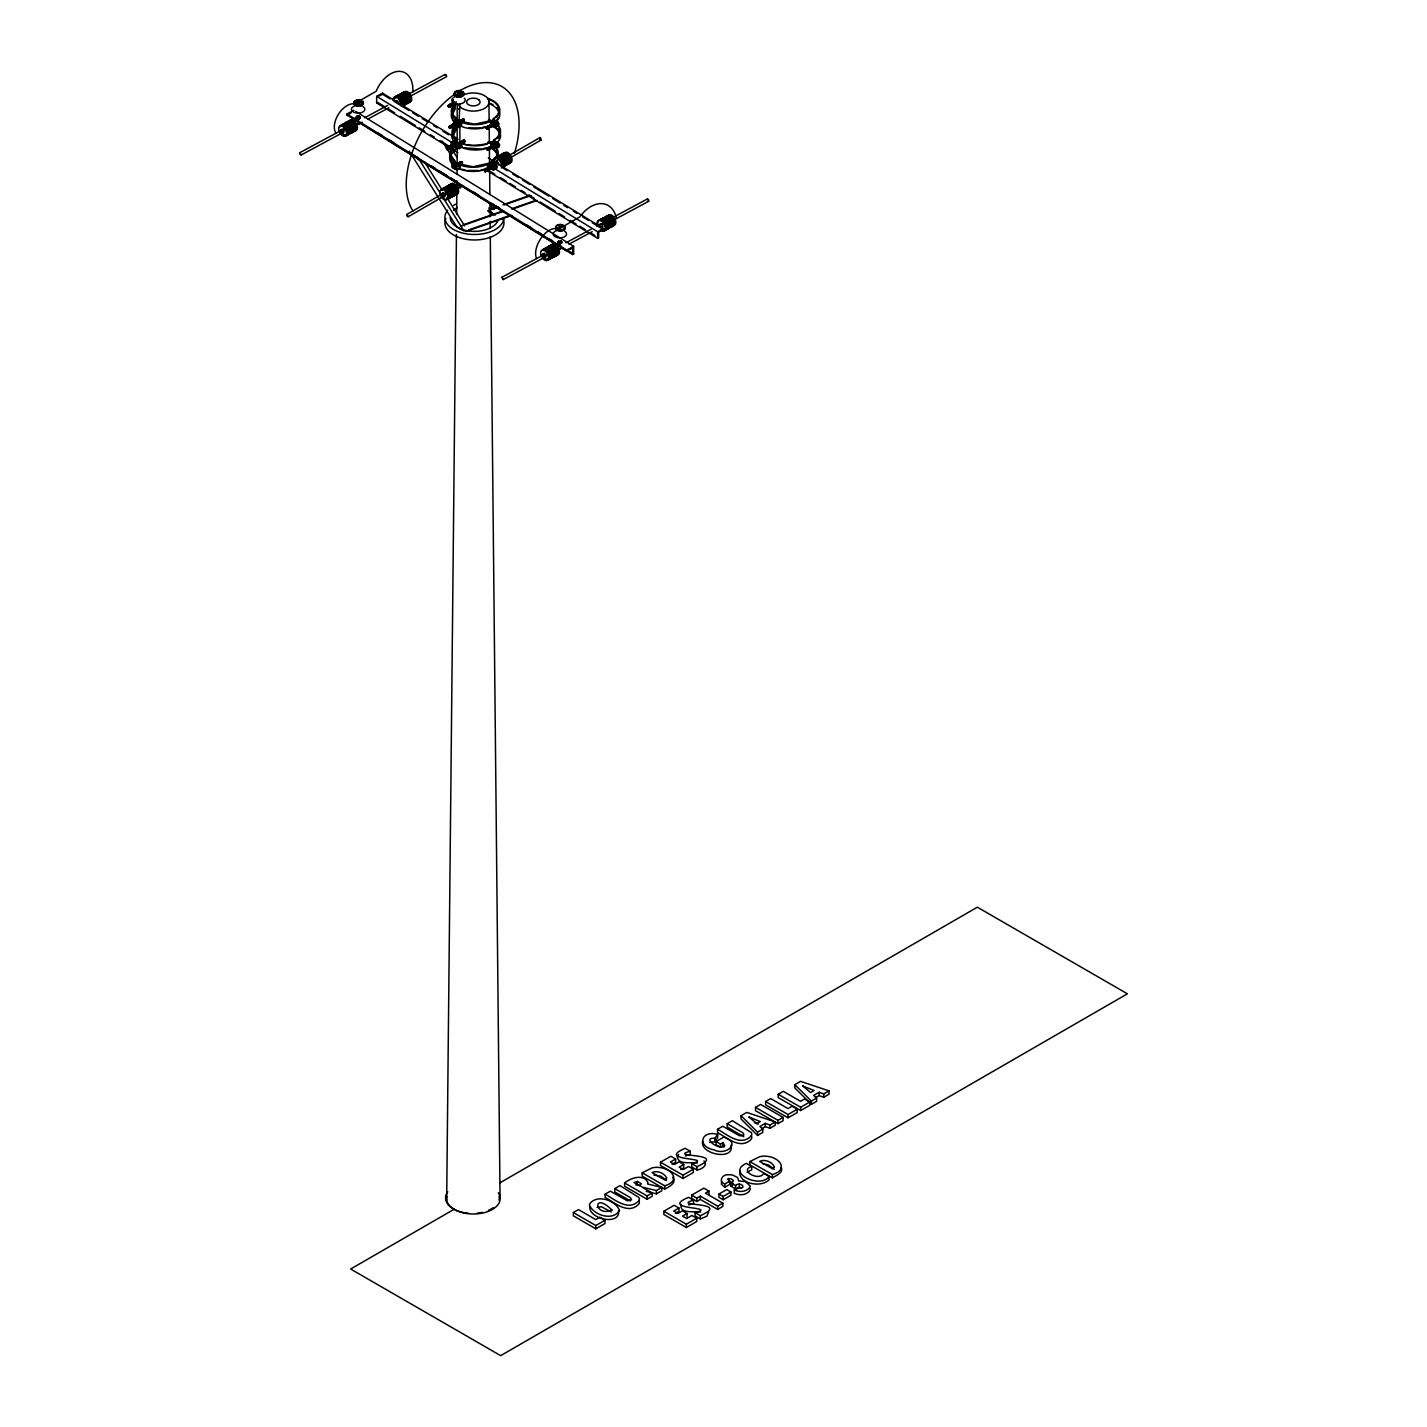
<?xml version="1.0" encoding="UTF-8"?>
<svg xmlns="http://www.w3.org/2000/svg" width="1427" height="1427" viewBox="0 0 1427 1427"><rect width="100%" height="100%" fill="white"/><g stroke="black" fill="none" stroke-linecap="round" stroke-linejoin="round"><path stroke-width="1.5" d="M446.669 1200.268L456.444 234.385M456.658 214.353L456.854 194.322M456.943 185.421L456.997 180.961M457.05 174.29L457.104 169.831M457.353 145.358L457.05 166.281L456.034 165.318M453.518 104.474L453.09 99.337M451.253 146.178L451.949 144.84L452.983 146.303L451.164 145.554L451.182 141.986L454.232 143.521M451.681 141.915L454.838 143.182M454.5 125.522L453.929 120.564M452.448 144.519L453.679 140.631M456.265 119.083L454.838 120.528L458.459 122.615L461.082 121.456L474.745 124.167L490.959 120.581L495.74 123.382L496.132 126.86L494.634 127.485L495.312 123.988L491.031 121.224L491.173 126.735L489.889 127.645L489.354 125.647L492.975 125.398L492.101 124.078L490.817 124.684M493.885 169.545L493.367 164.961L494.491 169.189M462.063 142.539L463.721 144.02A23.456 13.539 0 0 0 487.178 144.02C492.19 136.314 502.126 153.545 491.798 146.606C491.405 148.105 489.193 148.693 490.424 147.052M497.22 122.24L497.292 126.432L498.38 125.719C501.912 120.278 487.838 120.51 496.685 116.96A23.456 13.539 0 0 0 488.105 98.463M492.137 147.677C489.122 143.503 500.199 152.903 496.596 144.323M496.079 164.426L495.704 169.046L496.721 168.315C500.092 162.785 486.179 162.981 495.026 159.539A23.456 13.539 0 0 0 497.363 149.264M498.915 127.984A22.6 13.039 0 0 1 496.65 137.884L493.403 140.631L498.094 143.538L497.987 147.605L499.093 146.892C502.429 141.309 488.498 141.612 497.399 138.134A23.456 13.539 0 0 0 497.399 124.577M444.974 74.989L446.134 74.632L446.687 76.594L410.066 96.358M448.06 105.652L449.933 104.385L452.074 105.527C450.308 104.171 451.503 105.027 448.06 106.401M448.738 106.579C446.99 105.009 453.072 107.221 449.362 106.169M449.666 104.67L450.147 106.65L448.881 105.188M448.56 105.313C451.003 108.202 448.096 103.154 451.877 103.743M448.631 106.597L450.022 106.757L449.612 105.759M450.219 106.49L450.111 105.473M451.449 103.707L448.149 105.562M449.648 106.971L453.34 104.849M447.543 147.391L446.312 148.569L447.472 149.817M449.113 127.36L450.397 127.948L453.697 126.04M451.753 147.159L449.13 146.428C445.046 150.887 449.79 147.944 452.573 145.179M449.469 126.361L449.701 127.538M452.074 105.206L452.983 103.119M452.43 103.065L453.287 103.386M447.828 147.356L446.722 147.873L448.435 147.106M452.127 124.702L450.771 125.433L451.217 127.592L450.201 125.933L451.949 126.307L450.379 125.826M449.469 148.087C446.758 145.572 449.327 150.495 450.647 147.784M450.575 125.719L450.45 127.859M454.339 102.155L454.553 104.1L451.86 105.705L452.305 104.207L450.95 103.796M448.97 148.622L447.097 147.98L448.256 148.872M450.593 127.271L450.004 126.04L449.487 127.913M454.321 103.743L453.358 104.314M448.988 148.462L447.828 147.802M451.324 126.842L452.216 125.13M453.322 124.488L452.43 125.451M452.769 126.593L451.663 124.97L451.699 125.879M455.891 125.772L453.625 128.912L452.858 136.475L455.891 129.946L455.052 125.665C452.038 121.402 452.662 127.556 451.414 126.289M455.374 103.511L454.642 101.995M450.7 146.053C456.426 145.625 448.346 144.626 451.877 147.266M453.144 124.238L453.429 126.325M451.11 146.018L450.754 147.802L447.257 149.746M454.054 125.469C455.659 121.866 450.54 126.646 453.857 125.148M454.232 124.006L454.41 125.184L457.496 126.004L457.496 123.346L454.321 122.508L454.321 125.166M451.806 145.411L452.983 145.126M453.536 125.576L454.803 125.398L454.036 126.004M452.252 144.805L452.234 146.499M451.503 145.429C454.571 147.694 447.186 148.676 450.611 145.59M452.573 144.823L453.732 144.573M453.625 125.986L457.032 124.845L456.783 123.757M455.231 123.525L456.64 123.132M451.681 146.892L453.019 145.929M457.282 122.847L455.962 122.99L457.175 123.204M453.697 146.089L453.358 144.912M453.768 145.697L452.413 146.392M453.715 144.698L454 146.053M456.034 124.434C458.228 125.647 455.766 121.83 454.321 122.508M453.554 166.121L455.035 165.782L454.981 167.619M458.727 121.67C460.957 120.225 462.99 121.509 463.936 119.101M457.175 104.296L457.175 121.01C462.954 122.668 457.782 119.797 463.026 122.865A23.456 13.539 0 0 0 486.482 122.865L490.959 121.188M462.919 121.081C462.152 120.171 459.548 120.1 460.225 125.79L458.459 126.789M462.027 121.438L460.368 120.813L461.724 120.635M462.526 119.208L460.957 121.848M461.099 120.546L463.507 119.172M494.438 166.638L489.033 163.142L473.086 166.763L457.924 163.659L456.248 165.425M463.311 118.94L463.115 121.295L461.438 120.011M461.349 120.796L461.688 121.991L462.99 121.402M456.747 166.014C455.32 161.09 460.814 171.829 451.984 163.124L451.984 167.298L456.801 170.081L459.191 168.761L461.349 169.617A23.456 13.539 0 0 0 484.805 169.617C487.713 163.623 500.253 175.45 489.336 167.298M459.155 144.662L456.765 143.092M459.423 143.092L461.153 141.576M462.669 120.1L461.724 120.403L462.919 119.957M459.369 162.66L456.765 164.515M459.423 144.876L459.226 143.913M458.87 143.824L460.475 143.199L457.353 144.038M461.581 121.848L462.098 120.367M462.598 119.69L463.811 120.564M457.746 166.049C457.55 161.643 461.884 163.713 459.458 168.778M460.546 143.467C460.083 143.146 464.203 140.078 463.222 142.789C457.692 142.343 468.163 140.363 462.437 141.576M463.133 120.35L463.222 119.03M457.657 165.942L456.925 164.426M457.978 163.623L457.871 165.942M464.488 140.149C461.135 139.186 460.778 145.964 460.725 141.862M462.33 119.939L463.347 120.831L461.724 121.598M460.065 164.194L458.21 163.481L458.245 165.603M495.651 144.341C498.612 147.017 493.688 140.791 490.817 141.808C486.464 145.715 460.297 147.088 461.545 141.505M456.801 170.081L456.801 165.907C458.37 163.035 466.718 160.876 458.477 163.177L458.335 164.801M462.954 119.583L463.739 119.993M459.44 164.908C458.138 161.608 461.92 163.944 461.991 163.249M459.173 162.928C459.762 164.801 458.013 161.982 460.564 161.964M461.813 143.485L461.278 142.111M463.846 140.934C463.169 144.93 461.742 139.81 462.277 143.021M464.381 120.439L463.65 118.923L462.223 119.386M459.44 163.142C461.813 158.932 463.169 165.247 459.387 164.836M462.027 142.611L461.01 141.701L462.134 141.166M460.279 163.623L462.366 163.124L460.35 164.034L460.065 162.41M461.099 163.766C463.311 160.02 459.886 165.371 460.368 162.25M462.74 142.593L464.596 142.04M463.329 142.415L463.472 140.97M458.852 163.481L462.277 161.679M462.972 142.361L464.257 142.076M460.921 164.051L460.939 162.268M459.762 163.16L461.26 161.733M463.9 142.29L462.972 140.684M463.365 142.593L464.792 141.701L464.257 140.399M464.738 140.417L463.704 142.557M486.375 127.948L486.857 126.967L486.25 128.519M486.339 127.752L487.873 128.448L486.803 128.698M488.177 126.682L489.265 127.966L486.393 127.235M487.249 128.84L487.089 128.038M488.052 128.091L487.517 126.718M489.104 125.861C491.637 127.841 486.482 127.092 487.588 127.413M489.96 126.628L488.605 125.968L488.159 128.591M488.979 125.861L490.567 126.022M462.009 120.029C459.672 119.922 459.744 126.967 463.026 127.039A23.456 13.539 0 0 0 486.482 127.039L489.069 125.701L490.067 126.628M484.377 170.152L484.912 171.525M491.013 126.825L490.175 121.224M486.197 169.67L485.198 169.563M489.711 125.647L490.442 127.164L493.332 126.539L494.277 123.739L491.37 123.15L491.37 125.415M486.197 170.437L486.215 169.296L485.608 170.259M491.584 146.517C483.86 149.014 490.531 149.924 487.499 149.104M488.765 149.246L489.033 147.284L490.995 148.426L490.799 146.392L488.569 147.552L489.122 149.05M491.173 125.986L490.834 124.809L492.636 124.327M485.412 170.616C484.716 171.936 486.5 168.529 490.62 166.424M488.212 150.013L487.856 148.087L488.712 148.408M492.351 126.45C488.837 122.508 494.973 126.361 490.478 126.575M487.517 149.853L488.64 149.407M493.92 124.845L491.066 125.986M488.426 168.261C486.964 171.418 487.089 167.708 484.77 170.741M490.246 148.836L489.568 147.213M490.977 127.003L491.976 125.915M487.178 150.085C490.62 148.462 487.552 148.265 491.53 148.23C495.472 144.858 482.094 149.639 488.748 149.871M487.249 168.85C489.211 169.314 489.96 167.869 488.444 168.618M487.927 170.17L487.695 168.243L491.12 167.066M494.616 145.625L494.01 146.785C493.956 146.499 492.386 144.787 491.655 146.713M484.805 171.508L487.749 169.974M488.409 169.51L488.052 168.029M490.478 148.354L489.479 149.443M488.355 168.208C484.235 160.805 494.687 164.176 493.118 167.369M493.706 123.507L495.062 122.187M488.409 169.956L487.481 168.35L486.91 169.26M488.908 168.6L488.801 167.601M491.512 147.659L491.28 146.178M493.76 125.255L493.457 123.685M484.948 169.652C486.322 167.53 488.409 171.989 488.658 169.01M493.724 144.591L491.459 146.375L494.045 147.712L495.383 146.267L494.848 144.056L495.918 144.002M494.741 123.614L495.472 122.544L492.975 123.471M489.033 169.528L488.23 167.94M489.158 167.387L489.515 168.868M491.905 145.75L492.886 146.267M495.044 122.722L493.599 123.043L495.722 121.991M489.639 167.173L488.962 169.813M492.386 145.554L492.618 147.017M492.618 168.582L491.673 169.135C488.569 170.794 490.121 164.729 491.637 168.493L492.618 168.582L493.403 164.783M492.261 147.694L492.083 144.323L494.991 144.894L492.083 144.323M492.797 147.534L494.563 146.16L492.886 147.266L493.118 145.857M490.067 168.636C490.121 166.798 492.404 166.977 489.925 168.529M493.011 145.126L493.385 146.838L494.473 145.019M495.597 124.185L495.062 122.811M490.264 146.535L493.064 146.856L490.781 147.784A22.6 13.039 0 0 1 497.31 156.952M496.56 123.436L495.633 122.722M490.371 167.887L491.923 167.922L491.013 168.261M493.35 146.25L492.012 147.73M490.995 168.475L489.515 167.066M492.19 166.834L491.744 165.907L493.564 165.835M492.03 166.085L493.76 165.193M491.245 167.387L492.279 167.262M492.422 166.067L493.385 165.318M495.936 145.108L495.187 143.735L495.33 144.84M495.668 144.858L496.328 143.396L496.953 145.09M493.028 167.298L493.635 165.586L493.849 166.941M493.546 166.192L493.207 167.316M493.992 166.37L492.975 165.211L491.744 166.353M677.254 1156.316C677.879 1165.591 691.292 1161.632 697.339 1163.076M412.813 91.881A28.076 18.087 -66.6 0 0 399.382 71.35A28.076 18.087 -66.6 0 0 376.122 91.292L360.924 100.051C358.534 98.891 352.255 100.425 354.663 103.832L354.663 104.938C357.392 107.435 364.652 106.419 363.171 101.674L356.251 104.724L356.251 105.83L359.461 103.975M363.171 101.674L361.102 104.742L356.251 104.724M461.331 90.9L461.51 92.077L455.088 95.787C450.094 88.278 472.123 89.598 455.088 94.681L455.088 95.787C457.889 98.731 466.237 96.59 463.097 91.881L456.676 96.679L463.097 91.881M454.535 92.648L454.392 94.432A76.826 44.415 -60.1 0 0 413.009 211.071M463.632 95.02L463.775 93.219M555.727 227.232C555.924 224.396 562.702 223.04 562.827 225.965L556.405 229.676L555.727 227.232L555.906 229.034M555.727 228.338L555.852 226.536M564.967 228.909L564.414 225.769L564.414 226.875C566.876 231.049 558.635 232.209 556.405 229.676L555.906 227.928M452.145 111.128L455.177 104.599L455.177 108.791L452.145 115.302L452.145 111.128L452.93 118.691M451.253 150.334L450.486 157.898L451.253 150.334L456.586 144.876M589.779 1206.511C588.513 1219.211 620.567 1226.025 618.48 1210.792M721.491 1181.342L721.527 1184.428L724.827 1187.228L729.75 1184.392L729.75 1181.11L727.431 1179.059L730.909 1178.702L733.585 1180.664L730.927 1182.858L730.927 1186.14L735.601 1188.834L739.311 1187.3L741.594 1188.085M702.53 1141.386C700.122 1154.8 735.262 1160.793 730.963 1145.114M739.828 1170.889C737.955 1183.964 761.162 1188.067 769.082 1179.79L769.082 1176.49L763.73 1173.404C759.182 1181.752 738.526 1170.39 751.726 1166.483L751.726 1169.765L747.106 1172.388M449.576 104.599L449.844 105.955M450.771 105.723L450.308 104.171M451.039 103.743L450.557 104.724M452.68 103.029L451.699 104.242M450.878 106.222L450.95 105.313M452.056 103.172L454.268 103.689M452.341 105.366L452.841 104.403M453.447 104.742L453.411 103.565M454.178 104.314L454.285 102.744M455.32 104.599L456.248 101.781M448.702 126.967L450.45 126.86M449.059 126.789L450.968 127.413M450.165 126.521L451.645 125.665M450.647 126.414C453.536 127.467 448.381 125.915 451.021 125.344M451.592 126.521C450.504 123.846 454.66 128.145 453.251 124.238M452.858 124.274L452.698 125.879M452.43 124.755L454.482 123.56L454.482 120.189M454.125 125.737L454.071 122.365M451.949 127.181L452.127 125.576M452.769 125.844L452.216 126.539M453.055 126.539L453.162 125.023M454.285 125.505L452.751 126.486M454.161 125.897L455.391 124.862M455.837 123.114L456.89 122.615L456.123 123.168M447.793 147.944L449.755 146.125M460.529 120.885L459.993 121.634M446.722 148.444L447.561 149.104M449.38 146.339L450.219 148.105L448.916 146.606M448.114 149.443L449.505 146.232M461.813 119.672L460.975 120.474M447.436 147.766C448.453 146.053 451.093 150.388 448.007 147.249M451.753 146.16L451.699 143.788L454.589 144.377L451.699 143.788M461.92 121.973L463.365 120.813M450.326 148.176L450.754 147.052M451.289 144.68L452.627 143.235M462.223 121.812C464.703 119.85 460.725 120.849 458.87 120.26M451.414 147.534L451.217 146.143M451.788 147.32L451.842 146.357M463.704 120.938L463.347 119.083M459.833 142.379L458.87 143.503M459.066 142.789L461.331 141.523M461.831 141.915C464.917 140.559 462.045 142.575 462.723 141.63M460.243 142.094L462.509 140.827M461.759 143.413L461.438 142.968M462.723 141.023L463.757 140.435M463.026 140.863L464.364 140.452M464.417 142.111L464.81 141.202M455.962 164.658L458.174 163.338M457.799 164.783L456.551 164.319L456.854 165.336M458.424 163.927L457.068 164.711M456.997 166.21L456.622 164.604M458.656 163.106L458.335 164.23M458.549 165.229L457.371 165.996M460.261 164.569L460.636 163.641M462.723 162.856L461.26 163.677M486.125 127.395L487.16 129.179L489.461 126.664M487.231 126.753L486.179 127.52M487.963 126.343L488.605 127.77M487.428 129.019L487.481 128.055M487.802 128.805L489.318 127.003M491.602 126.289L489.889 125.344L489.3 126.254M490.05 125.451L491.066 125.737M492.172 124.131L490.834 124.898M490.496 126.932L488.855 127.271M492.315 122.615L490.977 124.042M492.636 125.094L492.208 126.272L492.279 123.846M493.474 123.15L494.313 123.15M492.529 125.647L493.439 124.862M494.331 123.239L495.419 122.508M493.332 126.539L494.687 125.094M494.937 123.168L494.777 124.773L495.205 123.596M494.848 124.524L495.579 123.382M489.497 148.907L488.409 149.55L487.927 147.926M488.498 149.978L488.569 149.014M488.872 149.764L488.676 148.372M490.014 147.409L491.726 147.998M489.247 149.55L488.783 148.016M490.745 146.624L492.547 146.767M491.673 145.215L493.028 143.77M492.707 146.036L493.617 145.839M493.367 144.912L494.295 144.823M493.278 147.213L492.618 145.215M495.062 143.61L494.438 144.502L495.383 144.109M494.848 144.805L495.294 143.681M495.651 143.467L495.365 144.823M494.045 147.712L494.616 146.018M484.823 169.777L484.342 170.723M496.221 145.518L496.435 143.949M486.928 170.009C486.518 172.524 484.574 167.494 486.964 170.919M485.769 171.615L485.555 170.223M486.125 171.401L486.553 170.223M487.606 170.544L487.32 168.903M488.409 167.708L490.62 168.475M490.656 167.458L489.532 167.922L489.711 165.728L492.618 166.317M490.656 165.193L489.3 166.638M489.532 169.438L487.927 169.421M491.851 166.638L492.547 165.318M492.797 165.496L494.42 164.783M492.814 165.157L493.76 164.604M491.673 169.135L493.564 167.137M493.956 164.819C495.33 164.444 493.635 169.082 493.046 165.835M493.974 165.3L494.224 166.727L493.296 166.281M681.161 1204.334C678.895 1214.234 695.003 1211.006 700.711 1212.076M496.542 149.407A22.6 13.039 0 0 1 494.277 159.307L491.031 162.054L495.704 164.676M356.233 101.21L354.128 102.887L354.663 104.938L361.085 101.228L362.672 102.12L362.672 101.014M454.535 93.736L455.695 91.417M456.676 95.591L460.404 95.877L463.632 93.914M555.852 227.624L557.012 225.305M558.153 230.639C557.743 228.124 564.04 231.388 564.967 227.821M451.253 154.508L456.747 148.551M503.339 279.514L501.912 277.266L503.178 279.603L545.043 257.074M558.688 241.288C557.903 243.589 563.237 241.823 560.187 240.931M558.688 242.394C557.903 244.695 563.237 242.929 560.187 242.037M613.592 220.168L648.536 201.35L648.714 199.941L647.43 198.924L612.486 217.725M709.558 1142.438L714.82 1141.689L714.82 1138.389L717.674 1134.429C701.299 1129.613 696.18 1146.523 714.196 1149.93C725.415 1155.852 742.165 1143.348 723.81 1137.087L716.104 1141.529L716.104 1144.829L720.474 1147.344L722.847 1145.97L722.847 1142.688L720.474 1144.062L716.104 1141.529M714.82 1141.689L717.674 1137.711L717.674 1134.429M677.807 1155.335L678.717 1154.407M356.09 118.031L357.107 115.926L356.09 118.031L359.122 119.03L360.121 118.031L359.122 115.926L360.121 118.031M356.09 116.925L357.107 117.942L360.121 116.925M457.514 120.011L456.515 121.01L457.514 122.026L460.546 121.01L459.53 120.011M457.514 142.076L456.497 143.075L458.156 144.858M561.863 242.786L560.847 240.681L561.863 242.786L558.831 243.785L557.832 242.786L558.831 240.681M557.832 242.786L558.831 241.769M557.832 241.68L558.831 242.679L561.863 241.68M769.082 1176.49C760.43 1189.244 725.63 1172.53 746.357 1163.38L751.726 1166.483M343.657 129.072L299.884 152.635L299.884 154.17L301.186 154.972L343.051 132.443M301.186 154.972L299.884 152.635M449.237 104.974L449.862 106.811M451.538 103.422L450.611 104.225L451.663 104.082M451.717 103.582L453.518 102.316M452.823 102.94L454.018 102.958M450.754 106.329L452.413 104.403M454.517 103.939L454.428 102.976M450.04 125.861L448.702 127.342M452.609 124.381L451.663 126.468M452.644 124.613L453.715 123.739M449.773 128.287L450.95 127.752M455.944 122.776L457.068 123.079M451.271 127.342L449.63 128.341L448.738 127.235M460.136 120.581L459.316 121.331M463.115 118.869L462.08 119.725L463.044 119.279M462.687 121.563L464.328 120.403L463.507 120.831M446.383 148.247L447.293 147.498M450.111 146.785L450.379 146.446M453.18 144.109L451.128 145.322L451.128 147.124M447.4 149.71L448.167 148.479M447.632 149.764C451.592 149.639 447.4 145.286 450.575 147.445M449.915 148.212L449.487 146.838M459.958 142.272C457.104 143.735 461.545 143.235 458.87 142.325M461.956 143.342L462.954 142.736M487.428 128.145L488.444 126.022M489.55 125.38L489.104 126.611M486.482 127.039L490.692 124.987M487.089 129.072L488.248 128.537M487.766 128.644L487.32 127.181M492.083 126.379L493.367 124.666M493.278 125.451L493.92 124.47M493.189 125.737L493.742 124.042M495.401 124.47L496.382 122.579M456.337 165.14L456.979 164.034M460.118 162.482L461.242 162.303M457.461 166.228L458.495 165.354M461.171 163.802L459.833 164.836L459.69 163.962M443.494 193.269L406.856 214.425L406.856 215.959L408.193 216.743L444.832 195.588M408.193 216.743L406.856 214.425M487.873 148.194L489.14 147.712M488.605 149.229C491.602 147.159 488.48 147.302 490.959 148.604M487.731 149.496L488.569 149.71M494.545 144.109L496.186 143.396M494.259 146.696L494.634 145.251M485.305 169.456L484.984 169.902M486.411 168.814L484.966 171.615M486.821 168.85L487.659 168.457L486.054 169.028M489.907 167.066L490.817 166.798M490.05 169.171L492.386 167.78L492.083 166.62M491.156 168.529L492.244 167.048M492.993 167.476L494.473 166.62M512.329 156.613L541.261 139.917L540.351 137.545L539.923 139.132M597.021 1207.456L601.409 1206.707L611.273 1212.04M357.446 117.353C354.859 119.119 361.37 119.119 358.783 117.353M455.73 144.716L452.769 146.945A23.456 13.539 0 0 0 452.769 160.484L454.196 161.554M452.769 151.119L455.73 148.89M456.533 140.435L454.357 141.701L454.357 145.875L459.173 148.658L461.563 147.338L463.721 148.194A23.456 13.539 0 0 0 487.178 148.194M454.161 161.857L451.984 163.124M453.447 120.849L456.747 118.833L452.93 114.499M453.661 123.257L454.607 122.722M454.054 123.364L453.893 125.737L451.11 127.181M457.496 123.346L456.622 126.504L457.496 126.004M458.459 123.311L460.725 122.009L460.653 126.218L458.459 127.485L453.643 124.702L453.643 120.528L458.459 123.311L458.459 127.485M455.052 125.665L455.98 125.112M453.304 140.845L454.285 140.292L453.893 143.628M451.075 142.272L452.163 141.63M457.318 140.684L455.552 141.701L459.173 143.788L460.921 142.771L460.921 146.945L462.205 146.91M452.68 143.877L453.608 143.342M455.035 143.681L458.21 144.502L457.336 147.677L455.035 146.339L455.035 143.681L457.568 145.393M495.668 121.117L496.632 124.488M491.37 123.15L493.296 122.704M454.589 146.624L453.643 147.177L453.643 144.912M455.035 146.339L455.909 143.164M458.21 144.502L457.336 147.677M492.351 123.239L494.277 123.739L493.367 123.899M494.884 124.399L495.401 123.239M495.972 123.079L497.755 121.83M454.357 141.701L459.173 144.484L461.67 143.003M452.662 165.104L455.837 165.924L455.837 168.582L454.963 169.099L454.963 166.424L452.662 165.104L452.662 167.762M458.549 164.194L456.801 165.211L453.18 163.124L455.124 161.483L455.017 165.532M498.077 143.253L495.633 142.7L497.345 143.681M493.1 144.484L494.01 143.877M492.083 146.571L494.991 147.159M493.064 147.605L494.01 147.07M494.455 146.82L495.383 146.267M497.292 145.197L496.257 145.982M497.292 146.499L495.33 146.071M489.711 165.728L491.637 165.282M455.07 186.58L458.923 184.351M492.69 165.033L492.44 166.067M510.991 154.294L539.923 137.581M490.692 165.835L492.69 166.335M494.313 165.407L494.01 163.695L493.938 165.371M491.637 168.493L488.783 167.494M456.408 188.899L462.187 185.564M562.827 224.877L556.405 228.588A18.765 10.524 -58.6 0 0 540.53 238.951A18.765 10.524 -58.6 0 0 536.623 258.59M557.993 229.479L579.719 216.94A32.803 21.173 -66.7 0 1 616.232 217.421M454.25 1209.204L350.632 1269.031L500.663 1355.65L1127.384 993.816L977.352 907.197L499.611 1183.019M573.351 1212.54L578.452 1209.597L595.737 1219.568L599.768 1217.249L604.977 1220.246L604.977 1223.528L595.826 1228.825L573.351 1215.84L573.351 1212.54L595.826 1225.525L604.977 1220.246M638.779 1200.678A7.599 4.388 0 0 1 637.905 1204.994C627.381 1214.431 614.27 1202.408 605.137 1197.485L605.137 1194.185L610.381 1191.17L627.363 1200.803L631.537 1199.804L630.431 1197.663L614.769 1188.62L614.769 1191.92L630.431 1200.945M614.769 1188.62L619.978 1185.623L638.779 1197.396A7.599 4.388 0 0 1 637.905 1201.712C627.381 1211.131 614.27 1199.108 605.137 1194.185M661.789 1187.442L656.402 1190.564L641.954 1187.068L652.193 1192.99L652.193 1196.272L647.091 1199.233L624.598 1186.247L624.598 1182.947C630.502 1177.935 643.773 1173.458 647.947 1182.626L647.573 1183.946L661.789 1187.442L661.789 1190.742L656.402 1193.846L646.146 1191.331M642.186 1172.798L652.014 1167.928A11.362 6.564 0 0 1 660.005 1167.589C672.099 1168.909 681.321 1180.95 664.679 1185.783L642.186 1172.798L642.186 1176.08L664.679 1189.066C668.567 1187.175 677.468 1182.715 672.688 1177.346M680.715 1169.551L683.729 1167.803L683.729 1164.503L679.198 1167.125L683.301 1169.498L688.545 1166.448L693.344 1169.23L693.344 1172.512L682.998 1178.506L660.505 1165.52L660.505 1162.22L670.833 1156.262L675.613 1159.027L675.613 1162.309L672.135 1164.325M751.191 1135.785A7.599 4.388 0 0 1 750.317 1140.102C739.792 1149.538 726.682 1137.497 717.549 1132.574L717.549 1129.292L722.775 1126.26L739.757 1135.892L743.949 1134.911L742.825 1132.753L727.181 1123.727L727.181 1127.009L743.77 1136.766M727.181 1123.727L732.39 1120.712L751.191 1132.485A7.599 4.388 0 0 1 750.317 1136.82C739.792 1146.238 726.682 1134.215 717.549 1129.292M775.236 1121.961L769.92 1125.011L765.3 1123.352L759.913 1126.456L762.785 1129.149L762.785 1132.432L757.576 1135.428L741.041 1119L741.041 1115.718L746.785 1112.418L775.236 1121.961L775.236 1125.243L769.92 1128.311L765.3 1126.634L761.715 1128.703M755.507 1107.37L760.609 1104.427L783.102 1117.412L783.102 1120.694L778 1123.655L755.507 1110.67L755.507 1107.37L778 1120.356L783.102 1117.412M765.603 1101.537L770.705 1098.594L787.989 1108.583L792.039 1106.246L797.229 1109.243L797.229 1112.543L788.079 1117.823L765.603 1104.837L765.603 1101.537L788.079 1114.523L797.229 1109.243M778.197 1094.277L783.298 1091.316L800.583 1101.305L804.632 1098.968L809.84 1101.965L809.84 1105.265L800.69 1110.545L778.197 1097.559L778.197 1094.277L800.69 1107.263L809.84 1101.965M829.033 1090.888L823.718 1093.956L819.098 1092.279L813.711 1095.401L816.583 1098.076L816.583 1101.376L811.374 1104.373L794.839 1087.945L794.839 1084.663L800.565 1081.345L829.033 1090.888L829.033 1094.188L823.718 1097.256L819.098 1095.579L815.513 1097.648M675.613 1159.027L670.387 1162.042L674.525 1164.432L679.056 1161.81L683.729 1164.503M624.598 1182.947L647.091 1195.933L652.193 1192.99M660.505 1162.22L682.998 1175.206L693.344 1169.23M757.576 1135.428L757.576 1132.146L762.785 1129.149M811.374 1104.373L811.374 1101.091L816.583 1098.076M687.083 1216.803L687.083 1213.521L682.552 1216.125L686.655 1218.497L691.917 1215.465L696.715 1218.23L696.715 1221.53L686.351 1227.505L663.858 1214.52L663.858 1211.238L674.186 1205.262L678.967 1208.027L678.967 1211.327L675.488 1213.325M708.987 1191.099L705.473 1193.133L722.829 1203.157L722.829 1206.439L717.656 1209.436L700.3 1199.411L696.804 1201.427L691.667 1198.466L691.667 1195.166L703.85 1188.138L708.987 1191.099L708.987 1194.399M749.853 1161.578L759.681 1156.726A11.362 6.564 0 0 1 767.672 1156.369C779.766 1157.689 788.988 1169.73 772.346 1174.564L749.853 1161.578L749.853 1164.878L772.346 1177.864C775.753 1175.67 783.94 1172.726 781.158 1167.25M678.967 1208.027L673.74 1211.041L677.896 1213.432L682.427 1210.827L687.083 1213.521M691.667 1195.166L696.804 1198.145L700.3 1196.129L717.656 1206.136L722.829 1203.157M724.827 1187.228L724.827 1183.946L729.75 1181.11M730.927 1186.14L732.622 1185.177M718.958 1194.042L726.718 1189.547L730.927 1191.973L730.927 1195.273L723.168 1199.75L718.958 1197.324L718.958 1194.042L723.168 1196.468L730.927 1191.973M730.927 1182.858L735.601 1185.552C737.367 1182.894 744.252 1184.214 742.843 1187.335A2.069 1.195 0 0 1 740.131 1187.549L734.281 1189.886L734.281 1193.186C739.329 1195.897 747.998 1195.273 750.281 1189.369L749.835 1188.049M663.858 1211.238L686.351 1224.223L696.715 1218.23M647.43 198.924L648.696 201.261M457.889 152.707L376.657 102.94L376.657 96.358L382.525 93.165L458.085 139.454M379.261 96.037L382.525 94.253L390.07 98.891M376.657 102.94L377.638 102.405L385.183 107.025M493.778 168.118L597.681 231.78L603.55 228.588L598.662 232.333L598.662 237.827L597.681 238.345L488.123 171.222M355.751 111.449L573.654 246.372L573.654 254.042L572.673 254.577L572.673 247.995L566.787 251.17L346.975 115.07L346.975 113.982L353.86 110.271M346.975 115.07L351.399 112.697M353.86 117.959L352.879 118.477L415.4 157.202M364.616 117.781L387.662 105.384M408.764 94.004L445.242 74.365M358.266 124.238L362.083 122.205M367.845 119.101L388.947 107.721M502.072 277.177L543.937 254.63M565.895 242.822L591.135 229.23M596.95 226.09L600.838 224.003M558.349 249.903L562.167 247.852M568.927 244.213L592.223 231.673M346.975 113.982L566.787 250.064L573.654 246.372M460.225 125.79L461.492 125.737L461.866 121.687M357.446 116.265C354.895 118.031 361.334 118.066 358.783 116.265M460.386 121.17L459.048 121.83L459.869 104.296M488.498 163.802L484.805 165.443A23.456 13.539 0 0 1 461.349 165.443L459.619 164.604M685.299 1155.924L690.24 1154.514L690.24 1151.214L685.192 1148.307C654.565 1161.328 715.926 1157.208 691.72 1163.629L691.72 1166.929L696.965 1169.944C700.978 1169.765 708.559 1165.253 703.957 1160.9M688.652 1204.923L693.593 1203.514L693.593 1200.232L688.563 1197.324C657.936 1210.346 719.297 1206.207 695.074 1212.647L695.074 1215.929L700.318 1218.961L706.954 1216.161L708.702 1211.898M490.638 209.073L496.828 206.915M503.017 204.757L529.845 195.374M487.784 210.679L498.094 207.058M504.284 204.899L531.112 195.517M463.293 224.77L502.5 211.071L424.871 163.07M460.439 226.358L503.767 211.214M512.775 208.396L535.856 200.315M511.972 209.27L537.158 200.458M468.662 229.943L510.634 215.263M465.755 231.549L511.954 215.406M454.428 104.207L453.911 104.474M450.343 106.311L450.308 105.045M460.511 120.635C457.621 121.331 460.493 122.526 459.815 120.813M455.73 125.005L455.873 124.952M489.925 125.166L491.066 124.773M488.819 125.808L489.96 125.398M487.713 126.432L489.604 126.575M489.479 127.627L490.531 125.719M487.998 128.466L486.964 128.805M462.633 140.72L464.167 140.06M463.311 140.595L459.298 143.378M451.342 145.162L452.484 144.769M451.378 145.411L450.04 146.535M462.919 142.094L464.934 141.665M496.435 143.164L495.223 143.949L495.936 145.019M491.031 146.357L490.87 142.379M496.56 145.144L496.097 144.395M493.51 146.785L493.92 146.713M492.065 147.962L491.53 147.909M489.14 149.121L489.675 148.372M454.25 165.835L455.213 166.549M541.261 139.917L540.12 139.418M490.834 166.263L491.905 166.156M490.014 166.977L488.783 167.797M489.639 167.922L490.531 168.047M486.821 170.063L488.676 169.742M489.283 169.349L490.424 168.957M489.318 169.599L487.677 169.938M486.696 170.848L488.212 170.241M485.483 171.775L486.553 170.919L485.287 170.419M691.72 1163.629L696.965 1166.662C729.393 1152.267 666.516 1157.761 690.24 1151.214M695.074 1212.647L700.318 1215.661C732.764 1201.266 669.869 1206.778 693.593 1200.232M463.775 94.325L462.33 92.416L456.658 92.059L456.658 90.971M559.099 225.68L557.975 224.86M482.415 127.467L486.054 126.611M483.129 148.64L486.75 147.766M480.756 170.063L484.377 169.189M491.049 145.911L490.71 141.844M653.905 1175.099L660.951 1176.223L666.623 1180.504M637.37 1181.431L634.052 1182.519L639.385 1185.605L641.294 1183.768L637.37 1181.431L637.37 1184.713L635.818 1185.016M480.596 127.913L468.894 127.913M458.87 146.91L457.175 146.357M458.87 147.106L457.853 147.035M481.309 149.068L464.15 147.766M478.937 170.491L467.235 170.491M459.333 164.569L458.995 168.814M762.517 1163.701L768.618 1165.003L774.29 1169.302M456.497 146.357L459.53 147.373M335.934 133.228A18.016 10.881 -57.6 0 1 338.484 114.142A18.016 10.881 -57.6 0 1 354.663 103.832L361.085 100.122L361.085 101.228L358.569 100.818L358.569 99.729M461.082 126.182L460.582 121.295M714.82 1138.389C701.139 1136.944 719.672 1151.482 724.755 1145.542L722.847 1142.688M453.162 102.53L454.392 102.744M449.113 104.867L450.236 105.081M448.381 105.295L449.469 105.348M462.08 119.511L463.436 120.171M493.296 125.897L494.277 126.004M491.584 125.933L492.672 126.004M488.426 127.877L488.623 126.825M487.517 127.467L488.623 128.341M450.183 125.808L451.431 126.04M450.557 127.11L449.451 126.236L449.862 127.699M449.095 126.45L450.022 126.397M463.472 142.325L464.506 141.362M459.779 142.985L460.332 142.575M453.287 144.109L454.357 144.965M492.279 147.802L490.603 146.517M489.943 148.212L490.834 147.944M490.442 148.854L489.443 148.247M452.983 146.624L451.681 145.126M447.079 147.659L448.31 147.873M461.474 163.855L459.405 162.803M455.873 164.943L457.514 164.087L458.245 165.157M489.158 169.652L488.177 169.028M488.426 170.063L486.964 168.671L486.661 169.581M487.32 170.705L486.215 169.545M485.126 171.686L485.822 170.651M637.37 1184.713L641.205 1186.265M561.524 225.644L564.414 226.875M461.795 169.189L465.416 170.063M754.384 1122.621L758.326 1124.119M488.962 167.512L489.711 163.32M454.446 102.262L455.017 103.511A6.707 3.871 0 0 0 464.346 102.048L465.006 101.121A6.707 3.871 0 0 0 464.346 98.178M452.627 105.099L451.521 105.366M490.995 124.702L491.37 120.724M448.952 107.221L448.096 106.311M489.515 125.558L490.371 126.45M486.625 129.036L488.23 127.627M490.246 148.497L491.548 147.909M488.034 148.354L487.017 148.64L487.98 148.836M457.157 143.77L458.103 144.056M457.657 144.127L457.514 147.373M452.787 144.502L453.679 145.304M452.056 146.678L453.322 144.751M450.219 146.339L449.576 147.73M450.95 147.32L451.485 146.571M447.632 147.463L448.56 148.319M446.901 147.891L447.81 149.032M487.124 168.564L487.927 169.171M460.297 162.286L461.492 163.267M461.831 163.16L462.366 162.41M456.729 164.337L458.709 163.766M734.281 1189.886C739.329 1192.597 747.998 1191.991 750.281 1186.069L745.34 1181.52L738.758 1181.003L737.527 1177.489L733.068 1175.224A8.83 5.102 0 0 0 727.984 1174.778C722.24 1174.136 718.102 1181.734 724.827 1183.946M398.936 99.712L399.007 99.747A2.016 1.124 61.4 0 1 399.703 100.389M503.142 158.451L503.196 158.468A2.016 1.124 61.4 0 1 503.892 159.111M608.598 219.776L608.954 219.936A2.016 1.124 61.4 0 1 609.632 220.579M458.531 108.88L459.476 109.433M455.552 145.875L459.173 147.962M453.18 167.298L456.801 169.385L459.833 168.332L459.548 163.784M358.106 118.031L359.069 118.584M559.848 242.786L560.793 243.321M488.551 211.357L492.261 213.604L488.748 207.985M489.622 211.785L495.169 215.138M462.205 230.05L456.64 226.697L409.264 151.137M560.026 245.069L560.08 245.105A2.016 1.124 61.4 0 0 559.366 244.98M348.616 126.361L348.259 126.147A2.016 1.124 61.4 0 0 347.599 126.075M442.495 194.554A2.016 1.124 61.4 0 1 443.476 192.895L443.958 193.162M488.319 157.987L603.55 228.588M393.852 101.21L408.96 110.468M412.742 112.787L418.414 116.247M422.196 118.566L427.85 122.044M433.523 125.505L437.304 127.824M442.976 131.302L448.649 134.762M452.413 137.081L456.194 139.4M503.428 168.332L507.209 170.651M512.864 174.13L518.536 177.59M522.318 179.909L529.881 184.547M533.644 186.848L548.771 196.105M552.552 198.424L560.097 203.062M563.879 205.381L567.661 207.682M573.333 211.16L577.097 213.479M582.769 216.94L588.441 220.418M592.223 222.737L603.55 229.676M376.657 96.358L454.107 143.806M388.965 109.344L394.637 112.822M400.309 116.283L415.418 125.558M419.199 127.859L424.854 131.338M430.526 134.816L434.307 137.117M439.98 140.595L449.416 146.392M490.977 171.846L494.759 174.165M500.431 177.626L506.103 181.104M509.867 183.423L515.539 186.901M521.212 190.362L524.993 192.681M528.757 195L534.429 198.46M540.102 201.938L555.21 211.196M558.992 213.515L564.664 216.993M570.336 220.454L575.991 223.932M579.772 226.251L585.445 229.711M591.117 233.19L594.881 235.509M378.494 133.21L382.275 135.547M389.856 140.238L393.656 142.593M408.8 151.976L412.599 154.33M431.543 166.049L435.342 168.404M439.124 170.741L446.705 175.432M450.486 177.786L456.176 181.3M473.229 191.86L478.919 195.374M495.972 205.934L499.753 208.288M526.295 224.717L531.968 228.231M537.658 231.745L541.439 234.099M549.02 238.791L552.82 241.127M569.872 251.687L573.654 254.042M508.244 214.674L557.511 245.176M561.31 247.531L572.673 254.577M733.193 1183.322L728.751 1181.627L728.751 1178.345M495.9 122.08L496.346 123.56M493.296 123.56L493.742 124.88M491.905 125.112L492.654 125.683L491.566 124.827M494.83 144.252L495.954 144.163M489.318 149.193L488.195 148.462M487.82 148.676L487.659 149.889M463.775 140.791L463.543 141.683M459.012 163.588L458.495 164.069M722.847 1145.97L724.256 1147.005M455.855 118.976L454.428 117.906A23.456 13.539 0 0 1 454.428 104.349M457.389 139.935L453.625 135.672L452.858 132.301M456.569 140.131L455.142 139.061A23.456 13.539 0 0 1 455.142 125.522M457.568 146.91L457.657 144.555M455.07 161.412L451.253 157.095L450.486 153.706M413.634 154.954L419.52 160.109L464.078 231.174M794.839 1084.663L811.374 1101.091M741.041 1115.718L757.576 1132.146M459.53 142.076L460.529 143.075M492.404 124.702L491.156 125.184M490.424 148.301L489.497 147.142L489.711 148.961M449.612 105.509L448.399 105.848M489.818 147.766L486.785 149.514M460.207 120.903L460.778 122.062M461.296 143.039L461.831 147.356M457.996 144.002L458.531 144.93M451.324 145.786L452.68 147.07M454.392 93.344L455.088 94.681M453.518 164.408L451.253 161.269L451.253 157.095M493.439 166.245L493.581 166.781M491.53 167.084L490.264 167.209M417.576 157.131L419.52 160.109M489.265 202.652L492.779 208.271M453.572 151.886L457.086 157.487M442.192 141.112L457.585 165.675M424.729 162.268L442.316 190.308M447.008 197.782L464.596 225.841M492.172 146.981L491.798 142.415M449.416 106.204L449.113 105.188M493.332 124.274L493.742 125.647M494.045 145.447L494.455 146.803M492.618 144.662L493.028 146.036M486.803 127.948L487.463 127.306M491.673 166.87L492.083 168.225M451.217 126.735L450.183 127.271M452.234 144.145L452.627 145.5M450.771 146.107L451.503 147.177L452.27 146.357M463.989 94.753A15.679 9.061 0 0 1 488.926 100.978L489.14 121.027M489.176 125.487L489.354 143.289M489.407 147.748L489.871 194.518M489.96 203.419L490.103 216.797M490.157 221.239L490.21 227.928M490.299 236.828L500.039 1196.7M823.718 1093.956L823.718 1097.256M819.098 1092.279L819.098 1095.579M800.69 1107.263L800.69 1110.545M788.079 1114.523L788.079 1117.823M778 1120.356L778 1123.655M772.346 1174.564L772.346 1177.864M769.92 1125.011L769.92 1128.311M765.3 1123.352L765.3 1126.634M739.311 1184L739.311 1187.3M735.601 1185.552L735.601 1188.834M723.168 1196.468L723.168 1199.75M720.474 1144.062L720.474 1147.344M717.656 1206.136L717.656 1209.436M700.318 1215.661L700.318 1218.961M700.3 1196.129L700.3 1199.411M696.965 1166.662L696.965 1169.944M696.804 1198.145L696.804 1201.427M686.351 1224.223L686.351 1227.505M682.998 1175.206L682.998 1178.506M664.679 1185.783L664.679 1189.066M656.402 1190.564L656.402 1193.846M647.091 1195.933L647.091 1199.233M597.681 231.78L597.681 238.345M595.826 1225.525L595.826 1228.825M566.787 250.064L566.787 251.17M565.092 227.107L565.092 228.213M564.914 226.411L564.914 227.517M564.521 228.481L564.521 229.569M563.79 229.051L563.79 230.139M562.844 229.479L562.844 230.585M562.666 224.806L562.666 225.894M561.721 229.765L561.721 230.871M560.847 242.679L560.847 243.785M560.508 229.89L560.508 230.978M559.295 229.801L559.295 230.906M558.831 242.679L558.831 243.785M556.298 225.876L556.298 226.982M497.363 124.06L497.363 122.098L492.672 119.333L495.936 116.711A22.6 13.039 0 0 0 487.677 98.891M496.382 142.272L496.382 144.234M493.581 140.185L493.581 144.359M491.209 161.608L491.209 165.782M489.425 163.837L489.425 168.011M463.579 92.523L463.579 93.611M463.204 94.574L463.204 95.68M462.473 95.145L462.473 96.251M461.527 95.591L461.527 96.697M461.563 143.146L461.367 147.391M460.404 95.877L460.404 96.982M460.19 90.65L460.19 91.756M459.869 126.486L459.869 143.984M458.977 90.579L458.977 91.667M459.191 95.984L459.191 97.09M459.173 144.484L459.173 148.658M457.764 90.686L457.764 91.774M457.978 95.912L457.978 97M457.175 124.31L457.175 143.984M456.836 95.663L456.836 96.751M454.981 91.988L454.981 93.076M454.589 94.039L454.589 95.145M453.625 128.912L453.625 133.086M453.518 147.195L453.518 151.369M452.93 107.756L452.93 111.93M382.525 93.165L382.525 94.253M363.368 102.369L363.225 104.171M362.779 103.725L362.779 104.831M362.066 104.296L362.066 105.402M361.102 104.742L361.102 105.83M359.996 105.027L359.996 106.115M359.782 99.801L359.782 100.889M359.122 117.942L359.122 119.03M358.783 105.134L358.783 106.222M357.571 105.063L357.571 106.151M357.356 99.836L357.356 100.925M357.107 117.942L357.107 119.03M356.429 104.795L356.429 105.901M355.287 100.568L355.287 101.656M354.556 101.121L354.556 102.227M354.128 101.781L354.181 104.278M493.457 1207.563A26.863 15.501 0 0 1 488.426 1210.381M482.308 1212.344A26.863 15.501 0 0 1 477.242 1213.182M468.502 1213.271A26.863 15.501 0 0 1 455.73 1210.096L450.843 1207.188A26.863 15.501 0 0 1 447.757 1191.795M499.075 1196.147A26.863 15.501 0 0 1 498.968 1200.196M488.926 100.978A15.679 9.061 0 0 1 467.128 110.343L463.614 109.13A15.679 9.061 0 0 1 458.78 105.366M459.351 90.971A81.303 47.733 -59.8 0 1 514.344 153.51M496.542 160.323A22.6 13.039 0 0 1 494.277 163.481M491.298 147.373A23.456 13.539 0 0 1 495.026 163.73M488.159 141.683A23.456 13.539 0 0 1 491.298 143.199M452.769 164.658A23.456 13.539 0 0 1 450.433 154.384M493.064 126.307A22.6 13.039 0 0 1 498.915 138.901M493.671 125.951A23.456 13.539 0 0 1 497.399 142.308M488.801 119.618A23.456 13.539 0 0 1 493.671 121.777M488.373 120.064A22.6 13.039 0 0 1 493.064 122.133M452.805 139.971A23.456 13.539 0 0 1 455.142 129.696M498.201 117.745A22.6 13.039 0 0 1 495.936 120.885M489.336 103.672A22.6 13.039 0 0 1 498.968 114.374M496.685 107.596A23.456 13.539 0 0 1 496.685 121.134M489.818 103.279A23.456 13.539 0 0 1 492.957 104.795M454.428 122.08A23.456 13.539 0 0 1 454.428 108.541M551.25 246.05A6.047 3.389 61.4 0 1 555.727 244.802A6.047 3.389 61.4 0 1 559.473 252.062A6.047 3.389 61.4 0 1 555.638 254.577A6.047 3.389 61.4 0 1 551.428 256.539M544.686 249.35A5.833 3.264 61.4 0 1 551.107 251.206A5.833 3.264 61.4 0 1 550.251 258.537M554.514 248.476A2.016 1.124 61.4 0 1 555.174 249.19M542.688 250.028A6.047 3.389 61.4 0 1 547.754 250.278A6.047 3.389 61.4 0 1 550.572 257.77A6.047 3.389 61.4 0 1 546.006 258.822M551.535 251.776A2.016 1.124 61.4 0 1 551.803 253.168M546.434 248.423A6.047 3.389 61.4 0 1 553.355 250.403A6.047 3.389 61.4 0 1 551.535 257.556M547.397 247.888A6.047 3.389 61.4 0 1 552.106 247.156A6.047 3.389 61.4 0 1 555.549 254.523M543.384 250.581A6.047 3.389 61.4 0 1 547.665 248.887A6.047 3.389 61.4 0 1 551.643 256.004A6.047 3.389 61.4 0 1 548.075 258.947M541.386 256.182A5.797 3.246 61.4 0 1 543.776 250.189A5.797 3.246 61.4 0 1 548.45 258.786A5.797 3.246 61.4 0 1 542.099 257.52M541.903 250.67A5.797 3.246 61.4 0 1 546.809 251.045A5.797 3.246 61.4 0 1 549.413 258.251A5.797 3.246 61.4 0 1 544.971 259.108M543.972 258.162A5.797 3.246 61.4 0 1 543.081 256.985A2.016 1.124 61.4 0 0 544.971 256.753A2.016 1.124 61.4 0 0 543.17 254.024A2.016 1.124 61.4 0 0 542.51 256.182M544.276 254.63A2.016 1.124 61.4 0 1 544.276 253.382M546.826 254.916A2.016 1.124 61.4 0 1 546.916 255.825M547.362 253.453A2.016 1.124 61.4 0 1 547.897 254.862M545.667 248.815A5.833 3.264 61.4 0 1 552.463 251.348A5.833 3.264 61.4 0 1 550.251 257.805M550.269 246.586A6.047 3.389 61.4 0 1 554.746 245.337A6.047 3.389 61.4 0 1 558.492 252.597A6.047 3.389 61.4 0 1 554.657 255.112M549.252 247.388A6.047 3.389 61.4 0 1 553.533 245.694A6.047 3.389 61.4 0 1 557.511 252.829A6.047 3.389 61.4 0 1 553.926 255.754M548.271 247.923A6.047 3.389 61.4 0 1 552.552 246.229A6.047 3.389 61.4 0 1 556.53 253.346A6.047 3.389 61.4 0 1 552.945 256.289M561.043 246.015A2.016 1.124 61.4 0 1 560.044 248.334M443.904 188.721A5.833 3.264 61.4 0 1 450.682 191.254A5.833 3.264 61.4 0 1 448.47 197.711M450.789 184.422A6.047 3.389 61.4 0 1 457.621 187.436A6.047 3.389 61.4 0 1 455.909 194.34M448.774 192.217A2.016 1.124 61.4 0 1 449.059 193.18M447.757 186.224A6.047 3.389 61.4 0 1 454.517 188.721A2.016 1.124 61.4 0 1 454.928 190.415M441.621 190.487A6.047 3.389 61.4 0 1 448.239 191.236A6.047 3.389 61.4 0 1 447.347 199.156M450.165 190.29A2.016 1.124 61.4 0 1 451.003 192.11M445.634 187.793A6.047 3.389 61.4 0 1 452.555 189.773A6.047 3.389 61.4 0 1 450.736 196.926M446.615 187.258A6.047 3.389 61.4 0 1 453.536 189.238A6.047 3.389 61.4 0 1 451.717 196.391M442.602 189.952A6.047 3.389 61.4 0 1 446.865 188.257A6.047 3.389 61.4 0 1 450.843 195.392A6.047 3.389 61.4 0 1 447.275 198.317M443.476 192.895A2.016 1.124 61.4 0 1 445.153 195.445A2.016 1.124 61.4 0 1 443.601 196.213M441.104 190.041A5.797 3.246 61.4 0 1 447.953 193.287A5.797 3.246 61.4 0 1 445.206 199.138M444.172 198.496A5.797 3.246 61.4 0 1 442.281 196.355M441.567 195.035A5.797 3.246 61.4 0 1 441.05 193.644M445.581 193.358A2.016 1.124 61.4 0 1 446.027 194.304M445.902 192.092A2.016 1.124 61.4 0 1 446.829 193.287M445.331 187.347A5.833 3.264 61.4 0 1 451.663 190.719A5.833 3.264 61.4 0 1 450.45 197.39M449.469 185.956A6.047 3.389 61.4 0 1 456.248 187.276A6.047 3.389 61.4 0 1 454.928 194.857M448.738 185.688A6.047 3.389 61.4 0 1 455.855 188.881A6.047 3.389 61.4 0 1 453.144 195.142M454.517 188.721A6.047 3.389 61.4 0 1 453.197 195.963M458.138 186.045A2.016 1.124 61.4 0 1 459.102 184.386A2.016 1.124 61.4 0 1 460.796 186.937A2.016 1.124 61.4 0 1 459.244 187.704M342.694 125.112A5.833 3.264 61.4 0 1 349.49 127.645A5.833 3.264 61.4 0 1 347.278 134.102M349.258 121.83A6.047 3.389 61.4 0 1 356.036 123.132A6.047 3.389 61.4 0 1 354.699 130.731M345.958 127.11A2.016 1.124 61.4 0 1 347.011 127.752M353.2 124.97A2.016 1.124 61.4 0 1 353.718 126.379M340.696 125.808A6.047 3.389 61.4 0 1 345.762 126.058A6.047 3.389 61.4 0 1 348.58 133.532A6.047 3.389 61.4 0 1 344.014 134.584M348.973 126.682A2.016 1.124 61.4 0 1 349.544 127.556M344.299 125.38A6.047 3.389 61.4 0 1 344.442 124.185M344.852 123.239A6.047 3.389 61.4 0 1 351.363 126.165A6.047 3.389 61.4 0 1 350.543 133.424M345.423 123.65A6.047 3.389 61.4 0 1 352.344 125.63A6.047 3.389 61.4 0 1 350.525 132.782M342.212 124.47A6.047 3.389 61.4 0 1 349.098 129.179A6.047 3.389 61.4 0 1 346.083 134.709M341.41 126.343A6.047 3.389 61.4 0 1 341.677 125.273M339.394 131.944A5.797 3.246 61.4 0 1 341.784 125.951A5.797 3.246 61.4 0 1 346.458 134.548A5.797 3.246 61.4 0 1 340.108 133.282M339.626 127.449A5.797 3.246 61.4 0 1 344.139 126.218A5.797 3.246 61.4 0 1 347.492 133.639A5.797 3.246 61.4 0 1 342.979 134.887M344.085 129.34A2.016 1.124 61.4 0 1 344.656 130.214M344.71 128.484A2.016 1.124 61.4 0 1 345.37 129.215M343.675 124.577A5.833 3.264 61.4 0 1 350.471 127.11A5.833 3.264 61.4 0 1 348.259 133.567M348.277 122.347A6.047 3.389 61.4 0 1 352.772 121.099A6.047 3.389 61.4 0 1 356.5 128.359A6.047 3.389 61.4 0 1 352.665 130.874M347.26 123.15A6.047 3.389 61.4 0 1 353.878 123.899A6.047 3.389 61.4 0 1 352.986 131.819M346.297 123.685A6.047 3.389 61.4 0 1 350.56 121.991A6.047 3.389 61.4 0 1 354.538 129.126A6.047 3.389 61.4 0 1 350.971 132.051M359.319 122.223A2.016 1.124 61.4 0 1 357.392 123.364M357.678 120.724A2.016 1.124 61.4 0 1 358.748 121.366M597.681 226.447A6.047 3.389 61.4 0 1 599.822 220.347A6.047 3.389 61.4 0 1 605.262 228.07A6.047 3.389 61.4 0 1 600.303 230.157M604.638 217.439A5.833 3.264 61.4 0 1 611.291 221.488A5.833 3.264 61.4 0 1 608.758 227.268M603.978 219.366A5.833 3.264 61.4 0 1 604.174 218.277M600.161 226.394A2.016 1.124 61.4 0 1 600.339 224.003A2.016 1.124 61.4 0 1 602.39 225.912A2.016 1.124 61.4 0 1 601.481 227.642M605.922 217.314A6.047 3.389 61.4 0 1 610.649 216.636A6.047 3.389 61.4 0 1 614.056 224.003A6.047 3.389 61.4 0 1 609.935 225.983M602.194 218.937A6.047 3.389 61.4 0 1 608.954 221.488A6.047 3.389 61.4 0 1 607.599 228.712M601.748 218.688A6.047 3.389 61.4 0 1 608.633 223.45A6.047 3.389 61.4 0 1 605.583 228.926M600.928 220.543A6.047 3.389 61.4 0 1 601.213 219.473M604.941 217.849A6.047 3.389 61.4 0 1 611.88 219.883A6.047 3.389 61.4 0 1 610.025 227M607.349 221.274A2.016 1.124 61.4 0 1 607.973 222.077M602.105 223.664A2.016 1.124 61.4 0 1 602.8 224.307M608.027 216.494A5.797 3.246 61.4 0 1 614.645 218.26A5.797 3.246 61.4 0 1 612.986 225.216M606.921 218.17A5.797 3.246 61.4 0 1 607.046 217.011M607.42 216.101A5.797 3.246 61.4 0 1 613.664 218.795A5.797 3.246 61.4 0 1 612.968 225.841M611.594 219.526A2.016 1.124 61.4 0 1 612.094 220.436M603.211 218.813A5.833 3.264 61.4 0 1 609.989 221.328A2.016 1.124 61.4 0 1 610.15 223.147M609.989 221.328A5.833 3.264 61.4 0 1 607.777 227.803M599.001 220.133A6.047 3.389 61.4 0 1 605.833 225.43A6.047 3.389 61.4 0 1 602.355 230.389M597.967 223.076A6.047 3.389 61.4 0 1 598.395 220.828M604.281 224.681A2.016 1.124 61.4 0 1 604.281 226.322M599.501 220.115A6.047 3.389 61.4 0 1 606.368 223.789A6.047 3.389 61.4 0 1 604.156 230.193M600.053 220.507A6.047 3.389 61.4 0 1 604.78 219.829A6.047 3.389 61.4 0 1 608.187 227.196A6.047 3.389 61.4 0 1 604.067 229.176M612.861 217.814A2.016 1.124 61.4 0 1 613.842 218.884M500.395 155.739A5.833 3.264 61.4 0 1 507.174 158.272A5.833 3.264 61.4 0 1 504.98 164.729M493.207 161.073A6.047 3.389 61.4 0 1 496.025 157.826M497.095 158.236A6.047 3.389 61.4 0 1 501.394 166.781M496.65 161.465A2.016 1.124 61.4 0 1 498.54 164.872M502.126 154.794A6.047 3.389 61.4 0 1 506.853 154.098A6.047 3.389 61.4 0 1 510.26 161.483A6.047 3.389 61.4 0 1 506.139 163.463M501.608 159.806A2.016 1.124 61.4 0 1 502.233 160.609M498.398 156.417A6.047 3.389 61.4 0 1 504.748 158.29A6.047 3.389 61.4 0 1 504.748 166.103M497.952 156.167A6.047 3.389 61.4 0 1 504.534 160.199A6.047 3.389 61.4 0 1 502.839 166.709M497.131 158.022A6.047 3.389 61.4 0 1 497.417 156.952M501.02 156.524A6.047 3.389 61.4 0 1 504.801 153.92A6.047 3.389 61.4 0 1 509.243 160.698A6.047 3.389 61.4 0 1 506.228 164.48M504.391 160.02A2.016 1.124 61.4 0 1 504.391 161.679M504.605 153.046A5.797 3.246 61.4 0 1 511.205 156.399A5.797 3.246 61.4 0 1 509.189 162.696M503.624 153.563A5.797 3.246 61.4 0 1 509.867 156.256A5.797 3.246 61.4 0 1 509.171 163.302M507.477 156.613A2.016 1.124 61.4 0 1 508.315 157.898M504.462 157.202A2.016 1.124 61.4 0 1 506.353 158.968M499.414 156.274A5.833 3.264 61.4 0 1 506.21 158.807A5.833 3.264 61.4 0 1 503.999 165.264M494.188 160.537A6.047 3.389 61.4 0 1 499.664 158.95A6.047 3.389 61.4 0 1 501.412 167.94A6.047 3.389 61.4 0 0 501.822 159.878A6.047 3.389 61.4 0 0 495.294 158.522M496.275 157.987A6.047 3.389 61.4 0 1 502.34 158.718A6.047 3.389 61.4 0 1 503.196 166.995M510.045 156.364A2.016 1.124 61.4 0 1 510.456 157.773M400.113 94.895A5.833 3.264 61.4 0 1 406.891 97.428A5.833 3.264 61.4 0 1 404.679 103.886M392.924 100.211A6.047 3.389 61.4 0 1 397.348 97.714A6.047 3.389 61.4 0 1 401.112 105.937M395.725 102.066A2.016 1.124 61.4 0 1 396.867 100.711A2.016 1.124 61.4 0 1 398.436 103.297M402.253 93.005A6.047 3.389 61.4 0 1 409.139 96.679A6.047 3.389 61.4 0 1 406.927 103.101M401.647 99.319A2.016 1.124 61.4 0 1 402.307 100.728M397.83 96.626A6.047 3.389 61.4 0 1 404.465 97.428A6.047 3.389 61.4 0 1 403.52 105.33M397.134 96.091A6.047 3.389 61.4 0 1 403.484 97.964A6.047 3.389 61.4 0 1 403.484 105.794M400.862 94.467A6.047 3.389 61.4 0 1 407.801 96.501A6.047 3.389 61.4 0 1 405.946 103.618M403.948 93.112A5.797 3.246 61.4 0 1 410.566 94.878A5.797 3.246 61.4 0 1 408.907 101.834M402.967 93.629A5.797 3.246 61.4 0 1 407.444 92.826A5.797 3.246 61.4 0 1 410.798 99.89A5.797 3.246 61.4 0 1 406.909 101.923M406.071 98.106A2.016 1.124 61.4 0 1 406.249 99.052M399.596 94.592A5.833 3.264 61.4 0 1 405.91 97.946A5.833 3.264 61.4 0 1 404.697 104.617M393.888 99.694A6.047 3.389 61.4 0 1 398.864 97.589A6.047 3.389 61.4 0 1 401.736 106.401M400.202 101.299A2.016 1.124 61.4 0 1 400.398 102.245M395.011 97.66A6.047 3.389 61.4 0 1 400.595 97.803A6.047 3.389 61.4 0 1 402.592 106.062M395.85 98.32A6.047 3.389 61.4 0 1 395.993 97.125M396.403 96.198A6.047 3.389 61.4 0 1 402.503 98.499A6.047 3.389 61.4 0 1 402.913 106.151M408.782 94.432A2.016 1.124 61.4 0 1 409.478 95.074M488.284 211.481A24.17 13.949 0 0 1 491.53 213.051M502.964 218.492A29.539 17.053 0 0 1 474.424 239.968A29.539 17.053 0 0 1 445.902 218.492M503.981 217.421A29.539 17.053 0 0 1 468.038 234.082A29.539 17.053 0 0 1 447.668 210.215M453.536 205.363A29.539 17.053 0 0 1 456.444 203.9M490.834 203.24A29.539 17.053 0 0 1 493.92 204.614M497.773 221.042A24.17 13.949 0 0 1 471.285 231.263A24.17 13.949 0 0 1 450.254 217.421M453.501 210.447A24.17 13.949 0 0 1 457.336 207.557M491.53 207.557A24.17 13.949 0 0 1 494.241 209.43M455.159 103.475A6.707 3.871 0 0 1 452.716 98.178M453.768 97.375A6.707 3.871 0 0 1 455.159 96.751M354.752 105.901A6.707 3.871 0 0 0 353.361 112.002A6.707 3.871 0 0 0 363.921 111.199L364.599 110.254A6.707 3.871 0 0 0 362.868 106.526M564.593 231.263A6.707 3.871 0 0 1 566.323 235.009L565.663 235.937A6.707 3.871 0 0 1 555.103 236.739A6.707 3.871 0 0 1 556.494 230.657M498.326 1192.776A26.863 15.501 0 0 1 476.457 1213.895A26.863 15.501 0 0 1 446.776 1196.236M611.987 1210.042C594.042 1217.713 592.205 1190.403 611.987 1210.042M619.461 1210.506C613.128 1221.53 592.776 1215.108 589.333 1204.566C595.773 1193.596 615.875 1199.964 619.461 1210.506M666.694 1177.917L664.982 1180.058L652.068 1172.619C657.009 1169.979 664.483 1173.244 666.694 1177.917M774.362 1166.697L772.649 1168.856L759.735 1161.4C764.676 1158.76 772.15 1162.042 774.362 1166.697M749.014 1117.056L756.809 1123.584L760.288 1121.568L749.014 1117.056M802.812 1086.001L810.59 1092.529L814.086 1090.513L802.812 1086.001M479.169 100.086L478.099 99.284A6.707 3.871 0 0 0 469.269 98.945A6.707 3.871 0 0 0 467.539 103.957L468.609 104.76A6.707 3.871 0 0 0 477.439 105.099A6.707 3.871 0 0 0 479.169 100.086M543.205 254.702A2.016 1.124 61.4 0 0 545.417 257.128A2.016 1.124 61.4 0 0 545.096 254.113A2.016 1.124 61.4 0 0 543.205 254.702M439.819 192.806A5.797 3.246 61.4 0 0 446.152 199.941A5.797 3.246 61.4 0 0 445.349 191.307A5.797 3.246 61.4 0 0 439.819 192.806M441.425 194.607A2.016 1.124 61.4 0 0 443.654 197.033A2.016 1.124 61.4 0 0 443.315 194.018A2.016 1.124 61.4 0 0 441.425 194.607M341.214 130.463A2.016 1.124 61.4 0 0 343.425 132.889A2.016 1.124 61.4 0 0 343.104 129.875A2.016 1.124 61.4 0 0 341.214 130.463M340.232 130.999A2.016 1.124 61.4 0 0 342.444 133.424A2.016 1.124 61.4 0 0 342.123 130.41A2.016 1.124 61.4 0 0 340.232 130.999"/></g></svg>
